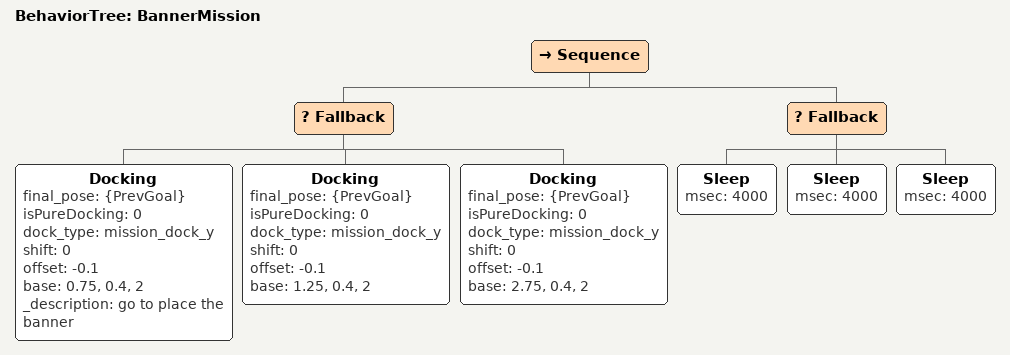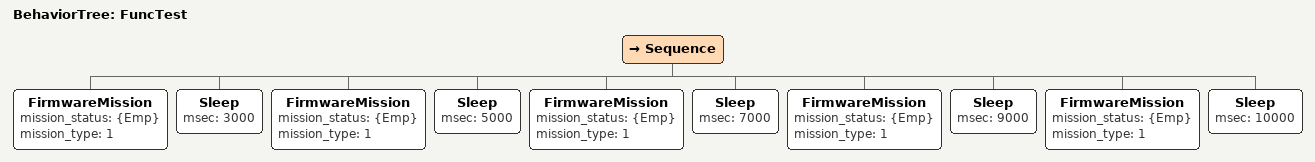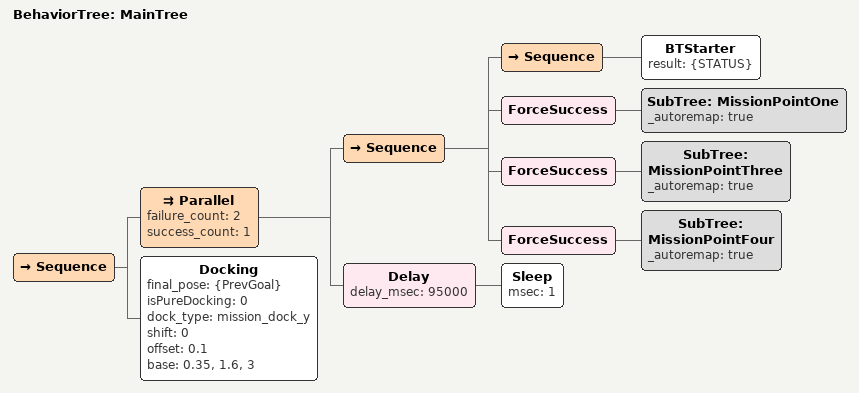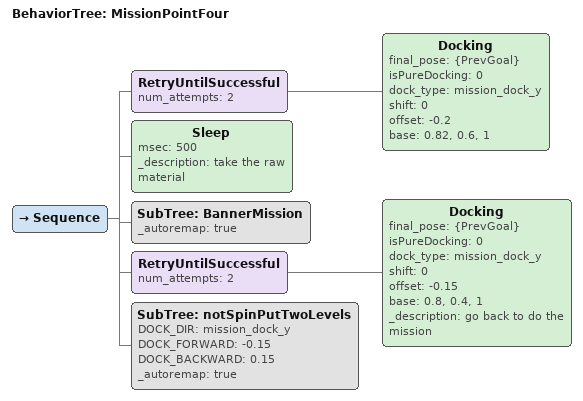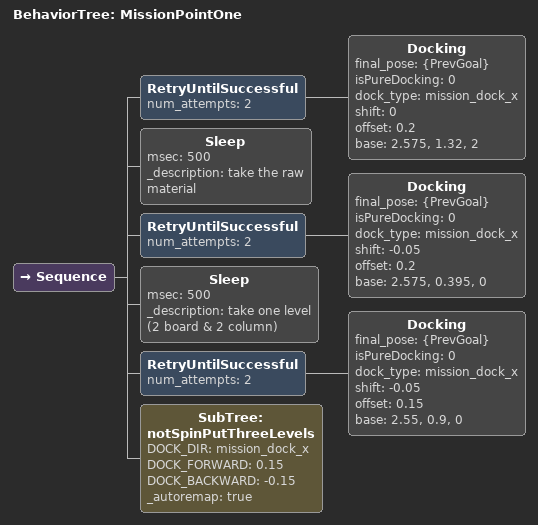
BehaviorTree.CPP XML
<BehaviorTree ID="BannerMission">
  <Sequence>
    <Fallback>
      <Docking final_pose="{PrevGoal}" isPureDocking="0" dock_type="mission_dock_y" shift="0" offset="-0.1" base="0.75, 0.4, 2" _description="go to place the banner"/>
      <Docking final_pose="{PrevGoal}" isPureDocking="0" dock_type="mission_dock_y" shift="0" offset="-0.1" base="1.25, 0.4, 2"/>
      <Docking final_pose="{PrevGoal}" isPureDocking="0" dock_type="mission_dock_y" shift="0" offset="-0.1" base="2.75, 0.4, 2"/>
    </Fallback>
    <Fallback>
      <Sleep msec="4000"/>
      <Sleep msec="4000"/>
      <Sleep msec="4000"/>
    </Fallback>
  </Sequence>
</BehaviorTree>

<BehaviorTree ID="FuncTest">
  <Sequence>
    <FirmwareMission mission_status="{Emp}" mission_type="1"/>
    <Sleep msec="3000"/>
    <FirmwareMission mission_status="{Emp}" mission_type="1"/>
    <Sleep msec="5000"/>
    <FirmwareMission mission_status="{Emp}" mission_type="1"/>
    <Sleep msec="7000"/>
    <FirmwareMission mission_status="{Emp}" mission_type="1"/>
    <Sleep msec="9000"/>
    <FirmwareMission mission_status="{Emp}" mission_type="1"/>
    <Sleep msec="10000"/>
  </Sequence>
</BehaviorTree>

<BehaviorTree ID="MainTree">
  <Sequence>
    <Parallel failure_count="2" success_count="1">
      <Sequence>
        <Sequence>
          <BTStarter result="{STATUS}"/>
        </Sequence>
        <ForceSuccess>
          <SubTree ID="MissionPointOne" _autoremap="true"/>
        </ForceSuccess>
        <ForceSuccess>
          <SubTree ID="MissionPointThree" _autoremap="true"/>
        </ForceSuccess>
        <ForceSuccess>
          <SubTree ID="MissionPointFour" _autoremap="true"/>
        </ForceSuccess>
      </Sequence>
      <Delay delay_msec="95000">
        <Sleep msec="1"/>
      </Delay>
    </Parallel>
    <Docking final_pose="{PrevGoal}" isPureDocking="0" dock_type="mission_dock_y" shift="0" offset="0.1" base="0.35, 1.6, 3"/>
  </Sequence>
</BehaviorTree>

<BehaviorTree ID="MissionPointFour">
  <Sequence>
    <RetryUntilSuccessful num_attempts="2">
      <Docking final_pose="{PrevGoal}" isPureDocking="0" dock_type="mission_dock_y" shift="0" offset="-0.2" base="0.82, 0.6, 1"/>
    </RetryUntilSuccessful>
    <Sleep msec="500" _description="take the raw material"/>
    <SubTree ID="BannerMission" _autoremap="true"/>
    <RetryUntilSuccessful num_attempts="2">
      <Docking final_pose="{PrevGoal}" isPureDocking="0" dock_type="mission_dock_y" shift="0" offset="-0.15" base="0.8, 0.4, 1" _description="go back to do the mission"/>
    </RetryUntilSuccessful>
    <SubTree ID="notSpinPutTwoLevels" DOCK_DIR="mission_dock_y" DOCK_FORWARD="-0.15" DOCK_BACKWARD="0.15" _autoremap="true"/>
  </Sequence>
</BehaviorTree>

<BehaviorTree ID="MissionPointOne">
  <Sequence>
    <RetryUntilSuccessful num_attempts="2">
      <Docking final_pose="{PrevGoal}" isPureDocking="0" dock_type="mission_dock_x" shift="0" offset="0.2" base="2.575, 1.32, 2"/>
    </RetryUntilSuccessful>
    <Sleep msec="500" _description="take the raw material"/>
    <RetryUntilSuccessful num_attempts="2">
      <Docking final_pose="{PrevGoal}" isPureDocking="0" dock_type="mission_dock_x" shift="-0.05" offset="0.2" base="2.575, 0.395, 0"/>
    </RetryUntilSuccessful>
    <Sleep msec="500" _description="take one level (2 board &amp; 2 column)"/>
    <RetryUntilSuccessful num_attempts="2">
      <Docking final_pose="{PrevGoal}" isPureDocking="0" dock_type="mission_dock_x" shift="-0.05" offset="0.15" base="2.55, 0.9, 0"/>
    </RetryUntilSuccessful>
    <SubTree ID="notSpinPutThreeLevels" DOCK_DIR="mission_dock_x" DOCK_FORWARD="0.15" DOCK_BACKWARD="-0.15" _autoremap="true"/>
  </Sequence>
</BehaviorTree>
